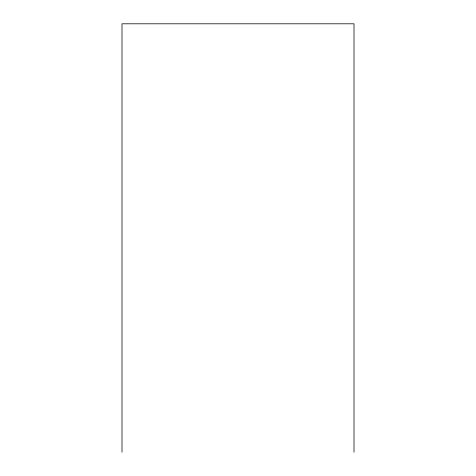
<?xml version="1.0" encoding="UTF-8"?>
<svg xmlns="http://www.w3.org/2000/svg" width="476" height="476" viewBox="0 0 476 476"><rect width="100%" height="100%" fill="white"/><g stroke="black" fill="none" stroke-linecap="round" stroke-linejoin="round"><path stroke-width="0.71" d="M354.007 452.2L354.007 23.8L121.993 23.8L121.993 452.2"/></g></svg>
